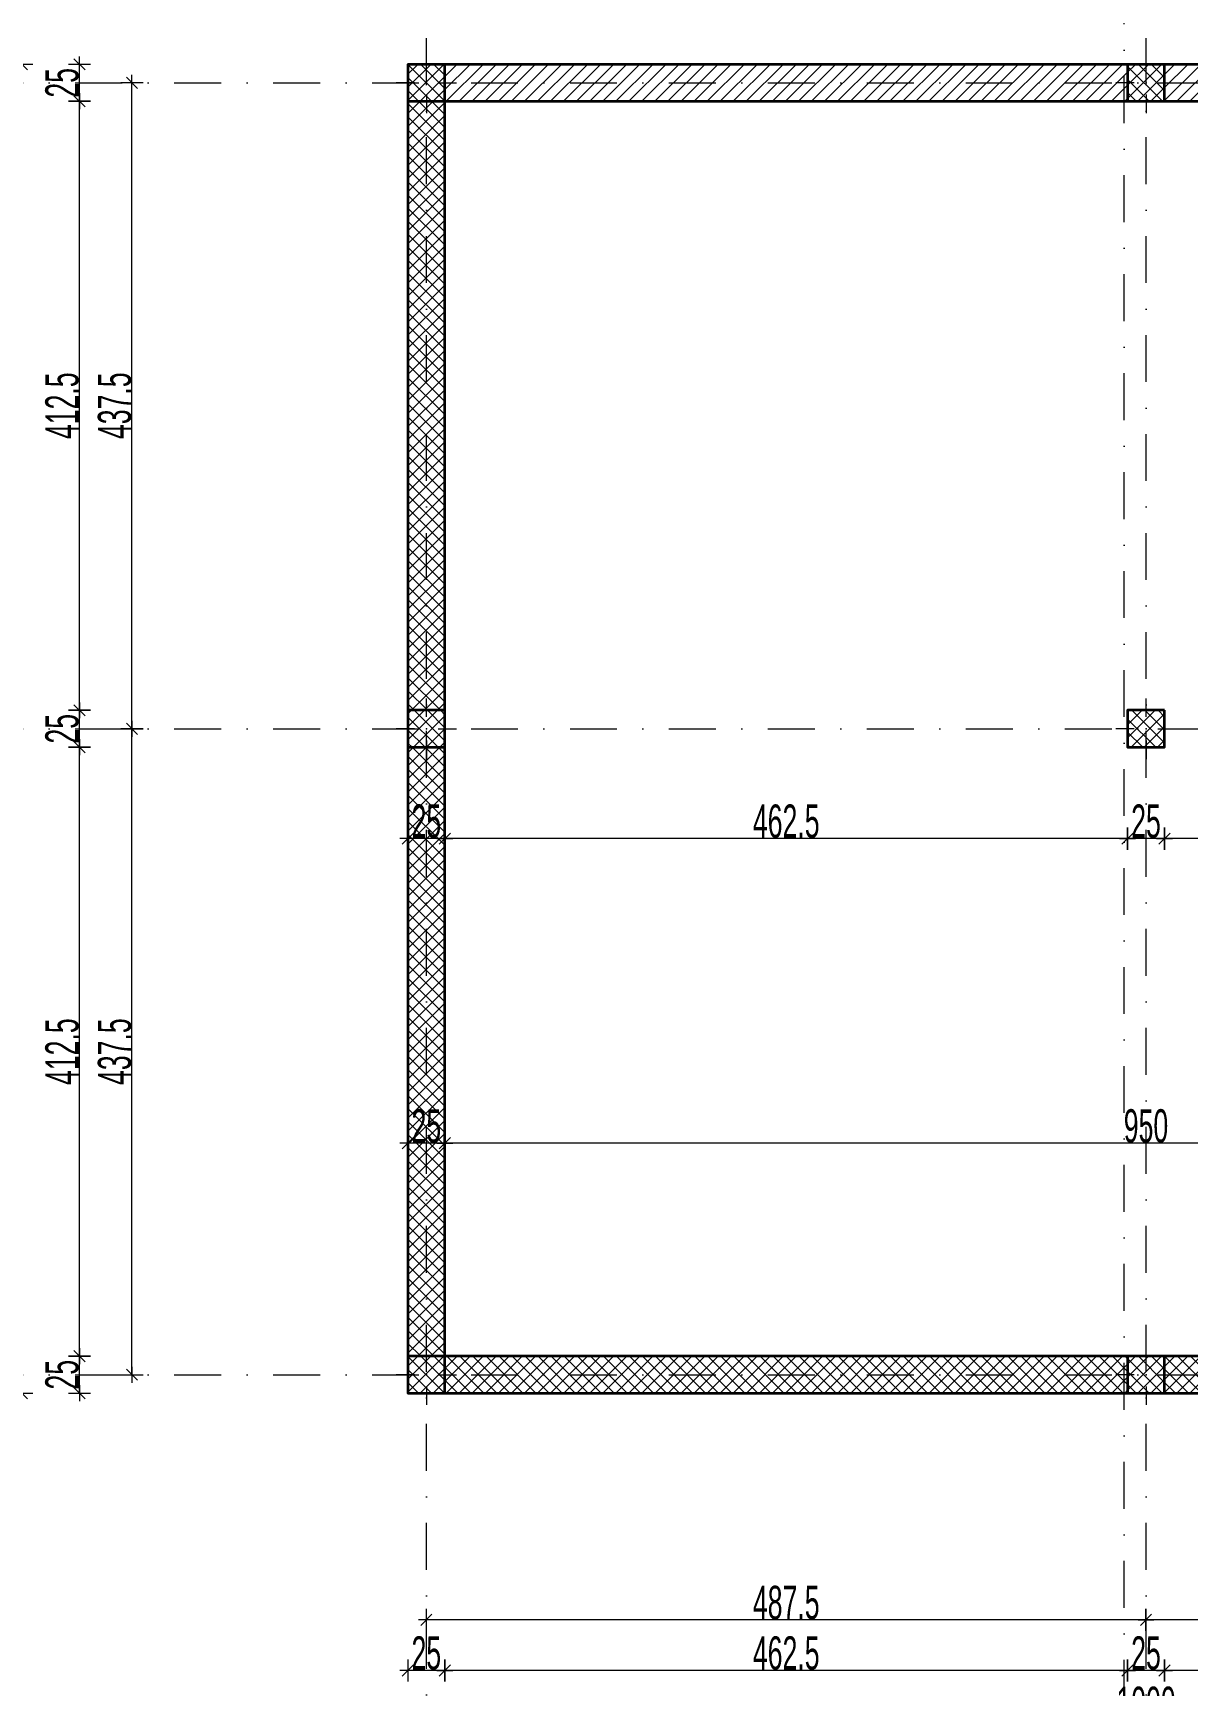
# Model space of a CAD drawing. Header units: millimetres. Extents: x -115530 to 122462, y -34508 to 119375.
# Drawn here: x -63909 to -56086, y 99439 to 110634 of the extents above; entities that cross this region are included whole.
import ezdxf

# ---------------------------------------------------------------- set-up
doc = ezdxf.new("R2010")
doc.units = ezdxf.units.MM
doc.header["$MEASUREMENT"] = 0
doc.linetypes.add('Dot & Dashed', pattern=[670.277762, 317.5, -176.388889, 0, -176.388874])
for name, color, linetype, lineweight in [('dimenzija', 7, 'Continuous', 13), ('dimenzuja vnatre', 251, 'Continuous', 9), ('New_Structural - Bearing_Pen_No__20', 1, 'Continuous', 0), ('New_Structural - Bearing_Pen_No__27', 7, 'Continuous', 25)]:
    doc.layers.add(name, color=color, linetype=linetype, lineweight=lineweight)
for name, color, linetype, lineweight, true_color in [('HATCH 2', 7, 'Continuous', 9, 0x575757), ('Marker - Section_Pen_No__85', 7, 'Continuous', 13, 0xaaaaaa), ('New_Structural - Bearing_Pen_No__168', 7, 'Continuous', 13, 0x6a6a6a), ('New_Structural - Bearing_Pen_No__8', 7, 'Continuous', 35, 0xa80f02), ('New_Structural - Bearing_Pen_No__89', 7, 'Continuous', 13, 0x6a6a6a), ('OSKI', 7, 'Continuous', 20, 0x156a84)]:
    doc.layers.add(name, color=color, linetype=linetype, lineweight=lineweight, true_color=true_color)
doc.styles.add('PLATEIA', font='CGSAPPS.shx', dxfattribs={"width": 0.6})
doc.dimstyles.new('100v', dxfattribs={"dimtxt": 225, "dimasz": 1, "dimexe": 0.18, "dimexo": 0.0625, "dimgap": 4, "dimtad": 1, "dimdec": 0, "dimlfac": 0.1, "dimzin": 12, "dimdsep": 46, "dimtxsty": 'PLATEIA', "dimblk": 'A$C321216CB', "dimcen": 0.09, "dimse1": 1, "dimse2": 1, "dimclrd": 256, "dimclrt": 256, "dimadec": 3, "dimazin": 0, "dimtfac": 1, "dimtdec": 0, "dimtix": 1, "dimtmove": 2, "dimatfit": 3, "dimldrblk": 'A$C321216CB', "dimfxl": 1, "dimtolj": 1, "dimtzin": 0, "dimlwd": -1, "dimarcsym": 0})
pattern_1 = [(45, (-112822.756, 83915.69), (-44.194174, 44.194174), [])]
pattern_2 = [(45, (-112822.756, 83915.69), (-44.194174, 44.194174), []), (135, (-112822.756, 83915.69), (-44.194174, -44.194174), [])]

# ---------------------------------------------------------------- blocks, each defined once
blk = doc.blocks.new('A$C321216CB')
for p, q in [((-54, 0), (54, 0)), ((-38, -38), (38, 38)), ((0, -75), (0, 75))]:
    blk.add_line(p, q)
blk = doc.blocks.new('*D764')
at = {"layer": 'DEFPOINTS', "color": 0, "transparency": 16777216}
for p in [(-56370, 101198), (-51494, 100703), (-56370, 99887)]:
    blk.add_point(p, dxfattribs=at)
at = {"layer": 'dimenzija', "transparency": 16777216}
blk.add_line((-51495, 99887), (-56369, 99887), dxfattribs=at)
at = {"layer": 'dimenzija', "transparency": 16777216, "rotation": 180}
blk.add_blockref('A$C321216CB', (-56370, 99887), dxfattribs=at)
at = {"layer": 'dimenzija', "transparency": 16777216}
blk.add_blockref('A$C321216CB', (-51494, 99887), dxfattribs=at)
at = {"layer": 'dimenzija', "transparency": 16777216, "insert": (-53932, 100003), "char_height": 225, "attachment_point": 5, "style": 'PLATEIA'}
blk.add_mtext('\\A1;487.5', dxfattribs=at)
blk = doc.blocks.new('*D766')
at = {"layer": 'DEFPOINTS', "color": 0, "transparency": 16777216}
for p in [(-56245, 101422), (-51620, 101422), (-56245, 99544)]:
    blk.add_point(p, dxfattribs=at)
at = {"layer": 'dimenzija', "transparency": 16777216}
blk.add_line((-51621, 99544), (-56244, 99544), dxfattribs=at)
at = {"layer": 'dimenzija', "transparency": 16777216, "rotation": 180}
blk.add_blockref('A$C321216CB', (-56245, 99544), dxfattribs=at)
at = {"layer": 'dimenzija', "transparency": 16777216}
blk.add_blockref('A$C321216CB', (-51620, 99544), dxfattribs=at)
at = {"layer": 'dimenzija', "transparency": 16777216, "insert": (-53932, 99661), "char_height": 225, "attachment_point": 5, "style": 'PLATEIA'}
blk.add_mtext('\\A1;462.5', dxfattribs=at)
blk = doc.blocks.new('*D864')
at = {"layer": 'DEFPOINTS', "color": 0, "transparency": 16777216}
for p in [(-56370, 101198), (-61245, 100903), (-61245, 99887)]:
    blk.add_point(p, dxfattribs=at)
at = {"layer": 'dimenzija', "transparency": 16777216}
blk.add_line((-56371, 99887), (-61244, 99887), dxfattribs=at)
at = {"layer": 'dimenzija', "transparency": 16777216, "rotation": 180}
blk.add_blockref('A$C321216CB', (-61245, 99887), dxfattribs=at)
at = {"layer": 'dimenzija', "transparency": 16777216}
blk.add_blockref('A$C321216CB', (-56370, 99887), dxfattribs=at)
at = {"layer": 'dimenzija', "transparency": 16777216, "insert": (-58807, 100003), "char_height": 225, "attachment_point": 5, "style": 'PLATEIA'}
blk.add_mtext('\\A1;487.5', dxfattribs=at)
blk = doc.blocks.new('*D865')
at = {"layer": 'DEFPOINTS', "color": 0, "transparency": 16777216}
for p in [(-56495, 101422), (-56245, 101422), (-56495, 99544)]:
    blk.add_point(p, dxfattribs=at)
at = {"layer": 'dimenzija', "transparency": 16777216}
blk.add_line((-56246, 99544), (-56494, 99544), dxfattribs=at)
at = {"layer": 'dimenzija', "transparency": 16777216, "rotation": 180}
blk.add_blockref('A$C321216CB', (-56495, 99544), dxfattribs=at)
at = {"layer": 'dimenzija', "transparency": 16777216}
blk.add_blockref('A$C321216CB', (-56245, 99544), dxfattribs=at)
at = {"layer": 'dimenzija', "transparency": 16777216, "insert": (-56370, 99661), "char_height": 225, "attachment_point": 5, "style": 'PLATEIA'}
blk.add_mtext('\\A1;25', dxfattribs=at)
blk = doc.blocks.new('*D866')
at = {"layer": 'DEFPOINTS', "color": 0, "transparency": 16777216}
for p in [(-61120, 101422), (-56495, 101422), (-61120, 99544)]:
    blk.add_point(p, dxfattribs=at)
at = {"layer": 'dimenzija', "transparency": 16777216}
blk.add_line((-56496, 99544), (-61119, 99544), dxfattribs=at)
at = {"layer": 'dimenzija', "transparency": 16777216, "rotation": 180}
blk.add_blockref('A$C321216CB', (-61120, 99544), dxfattribs=at)
at = {"layer": 'dimenzija', "transparency": 16777216}
blk.add_blockref('A$C321216CB', (-56495, 99544), dxfattribs=at)
at = {"layer": 'dimenzija', "transparency": 16777216, "insert": (-58807, 99661), "char_height": 225, "attachment_point": 5, "style": 'PLATEIA'}
blk.add_mtext('\\A1;462.5', dxfattribs=at)
blk = doc.blocks.new('*D867')
at = {"layer": 'DEFPOINTS', "color": 0, "transparency": 16777216}
for p in [(-61370, 101422), (-61120, 101422), (-61370, 99544)]:
    blk.add_point(p, dxfattribs=at)
at = {"layer": 'dimenzija', "transparency": 16777216}
blk.add_line((-61121, 99544), (-61369, 99544), dxfattribs=at)
at = {"layer": 'dimenzija', "transparency": 16777216, "rotation": 180}
blk.add_blockref('A$C321216CB', (-61370, 99544), dxfattribs=at)
at = {"layer": 'dimenzija', "transparency": 16777216}
blk.add_blockref('A$C321216CB', (-61120, 99544), dxfattribs=at)
at = {"layer": 'dimenzija', "transparency": 16777216, "insert": (-61245, 99661), "char_height": 225, "attachment_point": 5, "style": 'PLATEIA'}
blk.add_mtext('\\A1;25', dxfattribs=at)
blk = doc.blocks.new('*D767')
at = {"layer": 'DEFPOINTS', "color": 0, "transparency": 16777216}
for p in [(-61370, 101422), (-51370, 101422), (-61370, 99203)]:
    blk.add_point(p, dxfattribs=at)
at = {"layer": 'dimenzija', "transparency": 16777216}
blk.add_line((-51371, 99203), (-61369, 99203), dxfattribs=at)
at = {"layer": 'dimenzija', "transparency": 16777216, "rotation": 180}
blk.add_blockref('A$C321216CB', (-61370, 99203), dxfattribs=at)
at = {"layer": 'dimenzija', "transparency": 16777216}
blk.add_blockref('A$C321216CB', (-51370, 99203), dxfattribs=at)
at = {"layer": 'dimenzija', "transparency": 16777216, "insert": (-56370, 99320), "char_height": 225, "attachment_point": 5, "style": 'PLATEIA'}
blk.add_mtext('\\A1;1000', dxfattribs=at)
blk = doc.blocks.new('*D770')
at = {"layer": 'DEFPOINTS', "color": 0, "transparency": 16777216}
for p in [(-56245, 112529), (-56245, 110422), (-51620, 110422)]:
    blk.add_point(p, dxfattribs=at)
at = {"layer": 'dimenzija', "transparency": 16777216}
blk.add_line((-51621, 112529), (-56244, 112529), dxfattribs=at)
at = {"layer": 'dimenzija', "transparency": 16777216, "rotation": 180}
blk.add_blockref('A$C321216CB', (-56245, 112529), dxfattribs=at)
at = {"layer": 'dimenzija', "transparency": 16777216}
blk.add_blockref('A$C321216CB', (-51620, 112529), dxfattribs=at)
at = {"layer": 'dimenzija', "transparency": 16777216, "insert": (-53932, 112645), "char_height": 225, "attachment_point": 5, "style": 'PLATEIA'}
blk.add_mtext('\\A1;462.5', dxfattribs=at)
blk = doc.blocks.new('*D772')
at = {"layer": 'DEFPOINTS', "color": 0, "transparency": 16777216}
for p in [(-56495, 112529), (-56495, 110422), (-56245, 110422)]:
    blk.add_point(p, dxfattribs=at)
at = {"layer": 'dimenzija', "transparency": 16777216}
blk.add_line((-56246, 112529), (-56494, 112529), dxfattribs=at)
at = {"layer": 'dimenzija', "transparency": 16777216, "rotation": 180}
blk.add_blockref('A$C321216CB', (-56495, 112529), dxfattribs=at)
at = {"layer": 'dimenzija', "transparency": 16777216}
blk.add_blockref('A$C321216CB', (-56245, 112529), dxfattribs=at)
at = {"layer": 'dimenzija', "transparency": 16777216, "insert": (-56370, 112645), "char_height": 225, "attachment_point": 5, "style": 'PLATEIA'}
blk.add_mtext('\\A1;25', dxfattribs=at)
blk = doc.blocks.new('*D773')
at = {"layer": 'DEFPOINTS', "color": 0, "transparency": 16777216}
for p in [(-61120, 112529), (-61120, 110422), (-56495, 110422)]:
    blk.add_point(p, dxfattribs=at)
at = {"layer": 'dimenzija', "transparency": 16777216}
blk.add_line((-56496, 112529), (-61119, 112529), dxfattribs=at)
at = {"layer": 'dimenzija', "transparency": 16777216, "rotation": 180}
blk.add_blockref('A$C321216CB', (-61120, 112529), dxfattribs=at)
at = {"layer": 'dimenzija', "transparency": 16777216}
blk.add_blockref('A$C321216CB', (-56495, 112529), dxfattribs=at)
at = {"layer": 'dimenzija', "transparency": 16777216, "insert": (-58807, 112645), "char_height": 225, "attachment_point": 5, "style": 'PLATEIA'}
blk.add_mtext('\\A1;462.5', dxfattribs=at)
blk = doc.blocks.new('*D774')
at = {"layer": 'DEFPOINTS', "color": 0, "transparency": 16777216}
for p in [(-61370, 112529), (-61370, 110422), (-61120, 110422)]:
    blk.add_point(p, dxfattribs=at)
at = {"layer": 'dimenzija', "transparency": 16777216}
blk.add_line((-61121, 112529), (-61369, 112529), dxfattribs=at)
at = {"layer": 'dimenzija', "transparency": 16777216, "rotation": 180}
blk.add_blockref('A$C321216CB', (-61370, 112529), dxfattribs=at)
at = {"layer": 'dimenzija', "transparency": 16777216}
blk.add_blockref('A$C321216CB', (-61120, 112529), dxfattribs=at)
at = {"layer": 'dimenzija', "transparency": 16777216, "insert": (-61245, 112645), "char_height": 225, "attachment_point": 5, "style": 'PLATEIA'}
blk.add_mtext('\\A1;25', dxfattribs=at)
blk = doc.blocks.new('*D775')
at = {"layer": 'DEFPOINTS', "color": 0, "transparency": 16777216}
for p in [(-61370, 112870), (-61370, 110422), (-51370, 110422)]:
    blk.add_point(p, dxfattribs=at)
at = {"layer": 'dimenzija', "transparency": 16777216}
blk.add_line((-51371, 112870), (-61369, 112870), dxfattribs=at)
at = {"layer": 'dimenzija', "transparency": 16777216, "rotation": 180}
blk.add_blockref('A$C321216CB', (-61370, 112870), dxfattribs=at)
at = {"layer": 'dimenzija', "transparency": 16777216}
blk.add_blockref('A$C321216CB', (-51370, 112870), dxfattribs=at)
at = {"layer": 'dimenzija', "transparency": 16777216, "insert": (-56370, 112987), "char_height": 225, "attachment_point": 5, "style": 'PLATEIA'}
blk.add_mtext('\\A1;1000', dxfattribs=at)
blk = doc.blocks.new('*D776')
at = {"layer": 'DEFPOINTS', "color": 0, "transparency": 16777216}
for p in [(-63239, 105922), (-61552, 105922), (-61450, 101547)]:
    blk.add_point(p, dxfattribs=at)
at = {"layer": 'dimenzija', "transparency": 16777216}
blk.add_line((-63239, 101548), (-63239, 105921), dxfattribs=at)
for p, rotation in [((-63239, 105922), 90), ((-63239, 101547), 270)]:
    blk.add_blockref('A$C321216CB', p, dxfattribs=dict(at, rotation=rotation))
at = {"layer": 'dimenzija', "transparency": 16777216, "insert": (-63356, 103735), "char_height": 225, "attachment_point": 5, "rotation": 90, "style": 'PLATEIA'}
blk.add_mtext('\\A1;437.5', dxfattribs=at)
blk = doc.blocks.new('*D777')
at = {"layer": 'DEFPOINTS', "color": 0, "transparency": 16777216}
for p in [(-63239, 110297), (-61671, 110297), (-61552, 105922)]:
    blk.add_point(p, dxfattribs=at)
at = {"layer": 'dimenzija', "transparency": 16777216}
blk.add_line((-63239, 105923), (-63239, 110296), dxfattribs=at)
for p, rotation in [((-63239, 110297), 90), ((-63239, 105922), 270)]:
    blk.add_blockref('A$C321216CB', p, dxfattribs=dict(at, rotation=rotation))
at = {"layer": 'dimenzija', "transparency": 16777216, "insert": (-63356, 108110), "char_height": 225, "attachment_point": 5, "rotation": 90, "style": 'PLATEIA'}
blk.add_mtext('\\A1;437.5', dxfattribs=at)
blk = doc.blocks.new('*D778')
at = {"layer": 'DEFPOINTS', "color": 0, "transparency": 16777216}
for p in [(-63595, 101672), (-61370, 101672), (-61370, 101422)]:
    blk.add_point(p, dxfattribs=at)
at = {"layer": 'dimenzija', "transparency": 16777216}
blk.add_line((-63595, 101423), (-63595, 101671), dxfattribs=at)
for p, rotation in [((-63595, 101672), 90), ((-63595, 101422), 270)]:
    blk.add_blockref('A$C321216CB', p, dxfattribs=dict(at, rotation=rotation))
at = {"layer": 'dimenzija', "transparency": 16777216, "insert": (-63712, 101547), "char_height": 225, "attachment_point": 5, "rotation": 90, "style": 'PLATEIA'}
blk.add_mtext('\\A1;25', dxfattribs=at)
blk = doc.blocks.new('*D779')
at = {"layer": 'DEFPOINTS', "color": 0, "transparency": 16777216}
for p in [(-63595, 105797), (-61370, 105797), (-61370, 101672)]:
    blk.add_point(p, dxfattribs=at)
at = {"layer": 'dimenzija', "transparency": 16777216}
blk.add_line((-63595, 101673), (-63595, 105796), dxfattribs=at)
for p, rotation in [((-63595, 105797), 90), ((-63595, 101672), 270)]:
    blk.add_blockref('A$C321216CB', p, dxfattribs=dict(at, rotation=rotation))
at = {"layer": 'dimenzija', "transparency": 16777216, "insert": (-63712, 103735), "char_height": 225, "attachment_point": 5, "rotation": 90, "style": 'PLATEIA'}
blk.add_mtext('\\A1;412.5', dxfattribs=at)
blk = doc.blocks.new('*D780')
at = {"layer": 'DEFPOINTS', "color": 0, "transparency": 16777216}
for p in [(-63595, 106047), (-61370, 106047), (-61370, 105797)]:
    blk.add_point(p, dxfattribs=at)
at = {"layer": 'dimenzija', "transparency": 16777216}
blk.add_line((-63595, 105798), (-63595, 106046), dxfattribs=at)
for p, rotation in [((-63595, 106047), 90), ((-63595, 105797), 270)]:
    blk.add_blockref('A$C321216CB', p, dxfattribs=dict(at, rotation=rotation))
at = {"layer": 'dimenzija', "transparency": 16777216, "insert": (-63712, 105922), "char_height": 225, "attachment_point": 5, "rotation": 90, "style": 'PLATEIA'}
blk.add_mtext('\\A1;25', dxfattribs=at)
blk = doc.blocks.new('*D781')
at = {"layer": 'DEFPOINTS', "color": 0, "transparency": 16777216}
for p in [(-63595, 110172), (-61370, 110172), (-61370, 106047)]:
    blk.add_point(p, dxfattribs=at)
at = {"layer": 'dimenzija', "transparency": 16777216}
blk.add_line((-63595, 106048), (-63595, 110171), dxfattribs=at)
for p, rotation in [((-63595, 110172), 90), ((-63595, 106047), 270)]:
    blk.add_blockref('A$C321216CB', p, dxfattribs=dict(at, rotation=rotation))
at = {"layer": 'dimenzija', "transparency": 16777216, "insert": (-63712, 108110), "char_height": 225, "attachment_point": 5, "rotation": 90, "style": 'PLATEIA'}
blk.add_mtext('\\A1;412.5', dxfattribs=at)
blk = doc.blocks.new('*D782')
at = {"layer": 'DEFPOINTS', "color": 0, "transparency": 16777216}
for p in [(-63595, 110422), (-61370, 110422), (-61370, 110172)]:
    blk.add_point(p, dxfattribs=at)
at = {"layer": 'dimenzija', "transparency": 16777216}
blk.add_line((-63595, 110173), (-63595, 110421), dxfattribs=at)
for p, rotation in [((-63595, 110422), 90), ((-63595, 110172), 270)]:
    blk.add_blockref('A$C321216CB', p, dxfattribs=dict(at, rotation=rotation))
at = {"layer": 'dimenzija', "transparency": 16777216, "insert": (-63712, 110297), "char_height": 225, "attachment_point": 5, "rotation": 90, "style": 'PLATEIA'}
blk.add_mtext('\\A1;25', dxfattribs=at)
blk = doc.blocks.new('*D783')
at = {"layer": 'DEFPOINTS', "color": 0, "transparency": 16777216}
for p in [(-63985, 110422), (-61370, 110422), (-61370, 101422)]:
    blk.add_point(p, dxfattribs=at)
at = {"layer": 'dimenzija', "transparency": 16777216}
blk.add_line((-63985, 101423), (-63985, 110421), dxfattribs=at)
for p, rotation in [((-63985, 110422), 90), ((-63985, 101422), 270)]:
    blk.add_blockref('A$C321216CB', p, dxfattribs=dict(at, rotation=rotation))
at = {"layer": 'dimenzija', "transparency": 16777216, "insert": (-64101, 105922), "char_height": 225, "attachment_point": 5, "rotation": 90, "style": 'PLATEIA'}
blk.add_mtext('\\A1;900', dxfattribs=at)
blk = doc.blocks.new('*D791')
at = {"layer": 'DEFPOINTS', "color": 0, "transparency": 16777216}
for p in [(-61120, 103902), (-51620, 103430), (-61120, 103115)]:
    blk.add_point(p, dxfattribs=at)
at = {"layer": 'dimenzuja vnatre', "transparency": 16777216}
blk.add_line((-51621, 103115), (-61119, 103115), dxfattribs=at)
at = {"layer": 'dimenzuja vnatre', "transparency": 16777216, "rotation": 180}
blk.add_blockref('A$C321216CB', (-61120, 103115), dxfattribs=at)
at = {"layer": 'dimenzuja vnatre', "transparency": 16777216}
blk.add_blockref('A$C321216CB', (-51620, 103115), dxfattribs=at)
at = {"layer": 'dimenzuja vnatre', "transparency": 16777216, "insert": (-56370, 103231), "char_height": 225, "attachment_point": 5, "style": 'PLATEIA'}
blk.add_mtext('\\A1;950', dxfattribs=at)
blk = doc.blocks.new('*D792')
at = {"layer": 'DEFPOINTS', "color": 0, "transparency": 16777216}
for p in [(-61370, 103947), (-61120, 103902), (-61370, 103115)]:
    blk.add_point(p, dxfattribs=at)
at = {"layer": 'dimenzuja vnatre', "transparency": 16777216}
blk.add_line((-61121, 103115), (-61369, 103115), dxfattribs=at)
at = {"layer": 'dimenzuja vnatre', "transparency": 16777216, "rotation": 180}
blk.add_blockref('A$C321216CB', (-61370, 103115), dxfattribs=at)
at = {"layer": 'dimenzuja vnatre', "transparency": 16777216}
blk.add_blockref('A$C321216CB', (-61120, 103115), dxfattribs=at)
at = {"layer": 'dimenzuja vnatre', "transparency": 16777216, "insert": (-61245, 103231), "char_height": 225, "attachment_point": 5, "style": 'PLATEIA'}
blk.add_mtext('\\A1;25', dxfattribs=at)
blk = doc.blocks.new('*D799')
at = {"layer": 'DEFPOINTS', "color": 0, "transparency": 16777216}
for p in [(-56245, 105377), (-51620, 105377), (-56245, 105178)]:
    blk.add_point(p, dxfattribs=at)
at = {"layer": 'dimenzuja vnatre', "transparency": 16777216}
blk.add_line((-51621, 105178), (-56244, 105178), dxfattribs=at)
at = {"layer": 'dimenzuja vnatre', "transparency": 16777216, "rotation": 180}
blk.add_blockref('A$C321216CB', (-56245, 105178), dxfattribs=at)
at = {"layer": 'dimenzuja vnatre', "transparency": 16777216}
blk.add_blockref('A$C321216CB', (-51620, 105178), dxfattribs=at)
at = {"layer": 'dimenzuja vnatre', "transparency": 16777216, "insert": (-53932, 105295), "char_height": 225, "attachment_point": 5, "style": 'PLATEIA'}
blk.add_mtext('\\A1;462.5', dxfattribs=at)
blk = doc.blocks.new('*D800')
at = {"layer": 'DEFPOINTS', "color": 0, "transparency": 16777216}
for p in [(-56495, 105377), (-56245, 105377), (-56495, 105178)]:
    blk.add_point(p, dxfattribs=at)
at = {"layer": 'dimenzuja vnatre', "transparency": 16777216}
blk.add_line((-56246, 105178), (-56494, 105178), dxfattribs=at)
at = {"layer": 'dimenzuja vnatre', "transparency": 16777216, "rotation": 180}
blk.add_blockref('A$C321216CB', (-56495, 105178), dxfattribs=at)
at = {"layer": 'dimenzuja vnatre', "transparency": 16777216}
blk.add_blockref('A$C321216CB', (-56245, 105178), dxfattribs=at)
at = {"layer": 'dimenzuja vnatre', "transparency": 16777216, "insert": (-56370, 105295), "char_height": 225, "attachment_point": 5, "style": 'PLATEIA'}
blk.add_mtext('\\A1;25', dxfattribs=at)
blk = doc.blocks.new('*D801')
at = {"layer": 'DEFPOINTS', "color": 0, "transparency": 16777216}
for p in [(-61120, 105377), (-56495, 105377), (-61120, 105178)]:
    blk.add_point(p, dxfattribs=at)
at = {"layer": 'dimenzuja vnatre', "transparency": 16777216}
blk.add_line((-56496, 105178), (-61119, 105178), dxfattribs=at)
at = {"layer": 'dimenzuja vnatre', "transparency": 16777216, "rotation": 180}
blk.add_blockref('A$C321216CB', (-61120, 105178), dxfattribs=at)
at = {"layer": 'dimenzuja vnatre', "transparency": 16777216}
blk.add_blockref('A$C321216CB', (-56495, 105178), dxfattribs=at)
at = {"layer": 'dimenzuja vnatre', "transparency": 16777216, "insert": (-58807, 105295), "char_height": 225, "attachment_point": 5, "style": 'PLATEIA'}
blk.add_mtext('\\A1;462.5', dxfattribs=at)
blk = doc.blocks.new('*D802')
at = {"layer": 'DEFPOINTS', "color": 0, "transparency": 16777216}
for p in [(-61370, 105377), (-61120, 105377), (-61370, 105178)]:
    blk.add_point(p, dxfattribs=at)
at = {"layer": 'dimenzuja vnatre', "transparency": 16777216}
blk.add_line((-61121, 105178), (-61369, 105178), dxfattribs=at)
at = {"layer": 'dimenzuja vnatre', "transparency": 16777216, "rotation": 180}
blk.add_blockref('A$C321216CB', (-61370, 105178), dxfattribs=at)
at = {"layer": 'dimenzuja vnatre', "transparency": 16777216}
blk.add_blockref('A$C321216CB', (-61120, 105178), dxfattribs=at)
at = {"layer": 'dimenzuja vnatre', "transparency": 16777216, "insert": (-61245, 105295), "char_height": 225, "attachment_point": 5, "style": 'PLATEIA'}
blk.add_mtext('\\A1;25', dxfattribs=at)

msp = doc.modelspace()

# ---------------------------------------------------------------- hatches: boundary and pattern name
at = {"layer": 'HATCH 2', "linetype": 'Continuous', "lineweight": 13}
h = msp.add_hatch(dxfattribs=at)
h.set_pattern_fill('ANSI37', color=256, scale=500, style=0)
h.set_pattern_definition(pattern_2)
h.paths.add_polyline_path([(-61119.51, 110422.02), (-61369.51, 110422.02), (-61369.51, 110172.02), (-61119.51, 110172.02)])
h = msp.add_hatch(dxfattribs=at)
h.set_pattern_fill('ANSI37', color=256, scale=500, style=0)
h.set_pattern_definition(pattern_2)
h.paths.add_polyline_path([(-56244.51, 110422.02), (-56494.51, 110422.02), (-56494.51, 110172.02), (-56244.51, 110172.02)])
h = msp.add_hatch(dxfattribs=at)
h.set_pattern_fill('ANSI37', color=256, scale=500, style=0)
h.set_pattern_definition(pattern_2)
h.paths.add_polyline_path([(-61119.51, 110172.02), (-61369.51, 110172.02), (-61369.51, 106047.02), (-61119.51, 106047.02)])
h = msp.add_hatch(dxfattribs=at)
h.set_pattern_fill('ANSI37', color=256, scale=500, style=0)
h.set_pattern_definition(pattern_2)
h.paths.add_polyline_path([(-61119.51, 106047.02), (-61369.51, 106047.02), (-61369.51, 105797.02), (-61119.51, 105797.02)])
h = msp.add_hatch(dxfattribs=at)
h.set_pattern_fill('ANSI37', color=256, scale=500, style=0)
h.set_pattern_definition(pattern_2)
h.paths.add_polyline_path([(-56244.51, 106047.02), (-56494.51, 106047.02), (-56494.51, 105797.02), (-56244.51, 105797.02)])
h = msp.add_hatch(dxfattribs=at)
h.set_pattern_fill('ANSI37', color=256, scale=500, style=0)
h.set_pattern_definition(pattern_2)
h.paths.add_polyline_path([(-61119.51, 105797.02), (-61369.51, 105797.02), (-61369.51, 101672.02), (-61119.51, 101672.02)])
h = msp.add_hatch(dxfattribs=at)
h.set_pattern_fill('ANSI37', color=256, scale=500, style=0)
h.set_pattern_definition(pattern_2)
h.paths.add_polyline_path([(-61119.51, 101672.02), (-61369.51, 101672.02), (-61369.51, 101422.02), (-61119.51, 101422.02)])
h = msp.add_hatch(dxfattribs=at)
h.set_pattern_fill('ANSI37', color=256, scale=500, style=0)
h.set_pattern_definition(pattern_2)
h.paths.add_polyline_path([(-56494.51, 101672.02), (-61119.51, 101672.02), (-61119.51, 101422.02), (-56494.51, 101422.02)])
h = msp.add_hatch(dxfattribs=at)
h.set_pattern_fill('ANSI37', color=256, scale=500, style=0)
h.set_pattern_definition(pattern_2)
h.paths.add_polyline_path([(-56244.51, 101672.02), (-56494.51, 101672.02), (-56494.51, 101422.02), (-56244.51, 101422.02)])
h = msp.add_hatch(dxfattribs=at)
h.set_pattern_fill('ANSI37', color=256, scale=500, style=0)
h.set_pattern_definition(pattern_2)
h.paths.add_polyline_path([(-51619.51, 101422.02), (-51619.51, 101672.02), (-56244.51, 101672.02), (-56244.51, 101422.02)])
at = {"layer": 'New_Structural - Bearing_Pen_No__168', "linetype": 'Continuous', "lineweight": 13, "true_color": 0x9ea0a3}
h = msp.add_hatch(dxfattribs=at)
h.set_pattern_fill('ANSI31', color=253, scale=500, style=0)
h.set_pattern_definition(pattern_1)
h.paths.add_polyline_path([(-56494.51, 110422.02), (-61119.51, 110422.02), (-61119.51, 110172.02), (-56494.51, 110172.02)])
h = msp.add_hatch(dxfattribs=at)
h.set_pattern_fill('ANSI31', color=253, scale=500, style=0)
h.set_pattern_definition(pattern_1)
h.paths.add_polyline_path([(-52752.76, 110422.02), (-56244.51, 110422.02), (-56244.51, 110172.02), (-52752.76, 110172.02)])

# ---------------------------------------------------------------- linework, layer by layer
at = {"layer": 'Marker - Section_Pen_No__85', "color": 253, "linetype": 'Dot & Dashed', "lineweight": 13, "true_color": 0xaaaaaa}
msp.add_line((-56518.99, 95946.21), (-56518.99, 115045.45), dxfattribs=at)
at = {"layer": 'New_Structural - Bearing_Pen_No__20', "color": 1, "linetype": 'Continuous', "lineweight": 0}
for p, q in [((-61244.51, 110377.02), (-61244.51, 110502.02)), ((-56369.51, 110377.02), (-56369.51, 110502.02)), ((-61324.51, 110297.02), (-61449.51, 110297.02)), ((-61164.51, 110297.02), (-61039.51, 110297.02)), ((-56449.51, 110297.02), (-56574.51, 110297.02)), ((-56289.51, 110297.02), (-56164.51, 110297.02)), ((-61244.51, 110217.02), (-61244.51, 110092.02)), ((-56369.51, 110217.02), (-56369.51, 110092.02)), ((-61244.51, 106002.02), (-61244.51, 106127.02)), ((-56369.51, 106002.02), (-56369.51, 106127.02)), ((-61324.51, 105922.02), (-61449.51, 105922.02)), ((-61164.51, 105922.02), (-61039.51, 105922.02)), ((-56449.51, 105922.02), (-56574.51, 105922.02)), ((-56289.51, 105922.02), (-56164.51, 105922.02)), ((-61244.51, 105842.02), (-61244.51, 105717.02)), ((-56369.51, 105842.02), (-56369.51, 105717.02)), ((-61244.51, 101627.02), (-61244.51, 101752.02)), ((-56369.51, 101627.02), (-56369.51, 101752.02)), ((-61324.51, 101547.02), (-61449.51, 101547.02)), ((-61164.51, 101547.02), (-61039.51, 101547.02)), ((-56449.51, 101547.02), (-56574.51, 101547.02)), ((-56289.51, 101547.02), (-56164.51, 101547.02)), ((-61244.51, 101467.02), (-61244.51, 101342.02)), ((-56369.51, 101467.02), (-56369.51, 101342.02))]:
    msp.add_line(p, q, dxfattribs=at)
for p in [(-61244.51, 110297.02), (-56369.51, 110297.02), (-61244.51, 105922.02), (-56369.51, 105922.02), (-61244.51, 101547.02), (-56369.51, 101547.02)]:
    msp.add_point(p, dxfattribs=at)
at = {"layer": 'New_Structural - Bearing_Pen_No__27', "color": 7, "linetype": 'Continuous', "lineweight": 35}
for points in [[(-56494.51, 110422.02), (-61119.51, 110422.02)], [(-52752.76, 110422.02), (-56244.51, 110422.02)], [(-61369.51, 110172.02), (-61369.51, 106047.02)], [(-61119.51, 110172.02), (-56494.51, 110172.02)], [(-61119.51, 106047.02), (-61119.51, 110172.02)], [(-56244.51, 110172.02), (-52752.76, 110172.02)], [(-61369.51, 105797.02), (-61369.51, 101672.02)], [(-61119.51, 101672.02), (-61119.51, 105797.02)], [(-56494.51, 101672.02), (-61119.51, 101672.02)], [(-51619.51, 101672.02), (-56244.51, 101672.02)], [(-61119.51, 101422.02), (-56494.51, 101422.02)], [(-56244.51, 101422.02), (-51619.51, 101422.02)]]:
    msp.add_lwpolyline(points, dxfattribs=at)
at = {"layer": 'New_Structural - Bearing_Pen_No__8', "color": 14, "linetype": 'Continuous', "lineweight": 35, "true_color": 0xa80f02}
for points in [[(-61119.51, 110422.02), (-61369.51, 110422.02), (-61369.51, 110172.02), (-61119.51, 110172.02)], [(-56244.51, 110422.02), (-56494.51, 110422.02), (-56494.51, 110172.02), (-56244.51, 110172.02)], [(-61119.51, 106047.02), (-61369.51, 106047.02), (-61369.51, 105797.02), (-61119.51, 105797.02)], [(-56244.51, 106047.02), (-56494.51, 106047.02), (-56494.51, 105797.02), (-56244.51, 105797.02)], [(-61119.51, 101672.02), (-61369.51, 101672.02), (-61369.51, 101422.02), (-61119.51, 101422.02)], [(-56244.51, 101672.02), (-56494.51, 101672.02), (-56494.51, 101422.02), (-56244.51, 101422.02)]]:
    msp.add_lwpolyline(points, close=True, dxfattribs=at)
at = {"layer": 'New_Structural - Bearing_Pen_No__89', "color": 123, "linetype": 'Continuous', "lineweight": 20, "true_color": 0x71cebe}
msp.add_lwpolyline([(-61369.51, 101422.02), (-51369.51, 101422.02), (-51369.51, 110422.02), (-61369.51, 110422.02)], close=True, dxfattribs=at)
at = {"layer": 'OSKI', "linetype": 'Dot & Dashed'}
for p, q in [((-61244.51, 98215.25), (-61244.51, 114496.43)), ((-56369.51, 98215.25), (-56369.51, 114496.43)), ((-65634.6, 110297.02), (-47745.78, 110297.02)), ((-65634.6, 105922.02), (-47745.78, 105922.02)), ((-65634.6, 101547.02), (-47745.78, 101547.02))]:
    msp.add_line(p, q, dxfattribs=at)

# ---------------------------------------------------------------- dimensions: what is measured, and where the dimension line sits
at = {"layer": 'dimenzija'}
for base, p1, p2, angle, picture, middle in [((-61369.51, 112870.01), (-51369.51, 110422.02), (-61369.51, 110422.02), 180, '*D775', (-56369.51, 112986.51)), ((-61119.51, 112528.87), (-56494.51, 110422.02), (-61119.51, 110422.02), 180, '*D773', (-58807.01, 112645.37)), ((-56244.51, 112528.87), (-51619.51, 110422.02), (-56244.51, 110422.02), 180, '*D770', (-53932.01, 112645.37)), ((-63984.81, 110422.02), (-61369.51, 101422.02), (-61369.51, 110422.02), 270, '*D783', (-64101.31, 105922.02)), ((-63595.09, 110422.02), (-61369.51, 110172.02), (-61369.51, 110422.02), 270, '*D782', (-63711.59, 110297.02)), ((-63239.2, 110297.02), (-61551.73, 105922.02), (-61671.22, 110297.02), 270, '*D777', (-63355.7, 108109.52)), ((-63595.09, 110172.02), (-61369.51, 106047.02), (-61369.51, 110172.02), 270, '*D781', (-63711.59, 108109.52)), ((-63595.09, 106047.02), (-61369.51, 105797.02), (-61369.51, 106047.02), 270, '*D780', (-63711.59, 105922.02)), ((-63239.2, 105922.02), (-61449.51, 101547.02), (-61551.73, 105922.02), 270, '*D776', (-63355.7, 103734.52)), ((-63595.09, 105797.02), (-61369.51, 101672.02), (-61369.51, 105797.02), 270, '*D779', (-63711.59, 103734.52)), ((-63595.09, 101672.02), (-61369.51, 101422.02), (-61369.51, 101672.02), 270, '*D778', (-63711.59, 101547.02)), ((-61369.51, 99203.34), (-51369.51, 101422.02), (-61369.51, 101422.02), 180, '*D767', (-56369.51, 99319.84)), ((-61119.51, 99544.48), (-56494.51, 101422.02), (-61119.51, 101422.02), 180, '*D866', (-58807.01, 99660.98)), ((-56244.51, 99544.48), (-51619.51, 101422.02), (-56244.51, 101422.02), 180, '*D766', (-53932.01, 99660.98)), ((-61244.51, 99886.66), (-56369.51, 101197.91), (-61244.51, 100902.79), 180, '*D864', (-58807.01, 100003.16)), ((-56369.51, 99886.66), (-51494.43, 100703.5), (-56369.51, 101197.91), 180, '*D764', (-53931.97, 100003.16))]:
    dim = msp.add_linear_dim(base=base, p1=p1, p2=p2, angle=angle, dimstyle='100v', override={"dimdec": 1}, dxfattribs=at)
    dim.commit()
    dim.dimension.update_dxf_attribs({"geometry": picture, "text_midpoint": middle})
for base, p1, p2, picture, middle in [((-61369.51, 112528.87), (-61119.51, 110422.02), (-61369.51, 110422.02), '*D774', (-61244.51, 112645.37)), ((-56494.51, 112528.87), (-56244.51, 110422.02), (-56494.51, 110422.02), '*D772', (-56369.51, 112645.37)), ((-61369.51, 99544.48), (-61119.51, 101422.02), (-61369.51, 101422.02), '*D867', (-61244.51, 99660.98)), ((-56494.51, 99544.48), (-56244.51, 101422.02), (-56494.51, 101422.02), '*D865', (-56369.51, 99660.98))]:
    dim = msp.add_linear_dim(base=base, p1=p1, p2=p2, angle=180, dimstyle='100v', dxfattribs=at)
    dim.commit()
    dim.dimension.update_dxf_attribs({"geometry": picture, "text_midpoint": middle})
at = {"layer": 'dimenzuja vnatre'}
for base, p1, p2, picture, middle in [((-61369.51, 105178.14), (-61119.51, 105377.32), (-61369.51, 105377.32), '*D802', (-61244.51, 105294.64)), ((-56494.51, 105178.14), (-56244.51, 105377.32), (-56494.51, 105377.32), '*D800', (-56369.51, 105294.64)), ((-61369.51, 103114.94), (-61119.51, 103901.98), (-61369.51, 103946.95), '*D792', (-61244.51, 103231.44)), ((-61119.51, 103114.94), (-51619.51, 103429.76), (-61119.51, 103901.98), '*D791', (-56369.51, 103231.44))]:
    dim = msp.add_linear_dim(base=base, p1=p1, p2=p2, angle=180, dimstyle='100v', dxfattribs=at)
    dim.commit()
    dim.dimension.update_dxf_attribs({"geometry": picture, "text_midpoint": middle})
for base, p1, p2, picture, middle in [((-61119.51, 105178.14), (-56494.51, 105377.32), (-61119.51, 105377.32), '*D801', (-58807.01, 105294.64)), ((-56244.51, 105178.14), (-51619.51, 105377.32), (-56244.51, 105377.32), '*D799', (-53932.01, 105294.64))]:
    dim = msp.add_linear_dim(base=base, p1=p1, p2=p2, angle=180, dimstyle='100v', override={"dimdec": 1}, dxfattribs=at)
    dim.commit()
    dim.dimension.update_dxf_attribs({"geometry": picture, "text_midpoint": middle})

doc.saveas('drawing.dxf')
